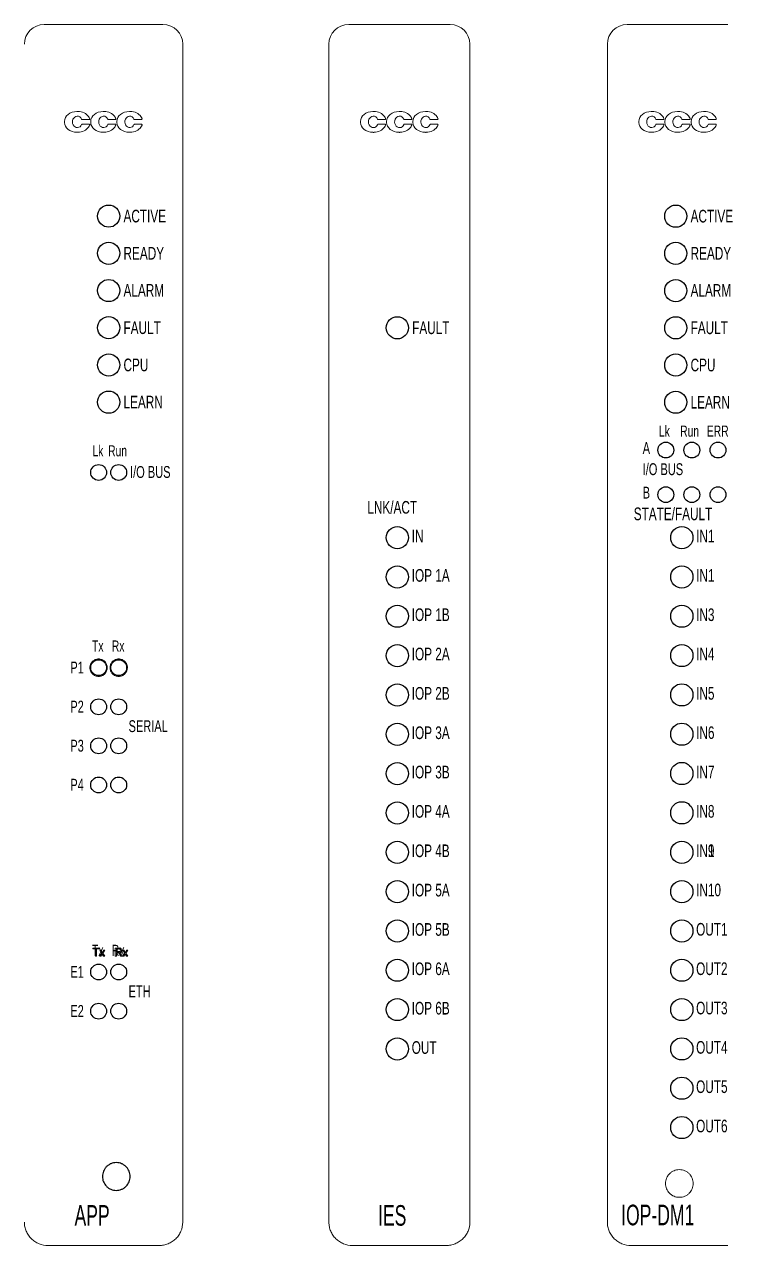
# Paper-space layout 'Layout1' of a CAD drawing. Header units: millimetres. Extents: x 94 to 262, y 20 to 183.
# Drawn here: x 176.6 to 262.1, y 22 to 169.5 of the extents above; entities that cross this region are included whole.
import ezdxf

# ---------------------------------------------------------------- set-up
doc = ezdxf.new("R2010")
doc.units = ezdxf.units.MM
doc.layers.add('SLD-0', color=179, linetype='Continuous')
doc.styles.add('SLDTEXTSTYLE0', font='TXT', dxfattribs={"width": 0.695402})
doc.styles.add('SLDTEXTSTYLE1', font='TXT', dxfattribs={"width": 0.638186})

psp = doc.layouts.get("Layout1")

# ---------------------------------------------------------------- linework, layer by layer
at = {"layer": 'SLD-0', "lineweight": 15}
for p, q in [((178.95, 169.46), (193.31, 169.46)), ((215.75, 169.46), (228, 169.46)), ((249.4, 169.46), (261.59, 169.46)), ((195.7, 167.07), (195.7, 150.91)), ((213.36, 150.91), (213.36, 167.07)), ((230.39, 167.07), (230.39, 150.91)), ((247.01, 150.91), (247.01, 167.07)), ((195.7, 150.91), (195.7, 24.78)), ((213.36, 150.91), (213.36, 24.78)), ((230.39, 150.91), (230.39, 24.78)), ((247.01, 150.91), (247.01, 24.78)), ((185.59, 57.9), (184.82, 57.9)), ((184.82, 57.9), (184.82, 57.79)), ((184.82, 57.79), (185.14, 57.79)), ((185.14, 57.79), (185.14, 56.92)), ((185.28, 56.92), (185.28, 57.79)), ((185.28, 57.79), (185.59, 57.79)), ((185.59, 57.79), (185.59, 57.9)), ((185.81, 57.64), (185.66, 57.64)), ((185.66, 57.64), (185.9, 57.28)), ((185.92, 57.46), (185.81, 57.64)), ((186.15, 57.64), (186.02, 57.46)), ((186.05, 57.28), (186.3, 57.64)), ((186.3, 57.64), (186.15, 57.64)), ((187.97, 57.9), (187.55, 57.9)), ((187.55, 57.9), (187.55, 56.92)), ((187.68, 57.79), (187.98, 57.79)), ((187.68, 57.47), (187.68, 57.79)), ((188.59, 57.64), (188.44, 57.64)), ((188.44, 57.64), (188.68, 57.28)), ((188.71, 57.46), (188.59, 57.64)), ((188.93, 57.64), (188.8, 57.46)), ((188.83, 57.28), (189.08, 57.64)), ((189.08, 57.64), (188.93, 57.64)), ((185.14, 56.92), (185.28, 56.92)), ((185.9, 57.28), (185.64, 56.92)), ((185.64, 56.92), (185.79, 56.92)), ((185.79, 56.92), (185.97, 57.17)), ((185.97, 57.17), (185.99, 57.13)), ((185.99, 57.13), (186.13, 56.92)), ((186.29, 56.92), (186.05, 57.28)), ((186.13, 56.92), (186.29, 56.92)), ((187.55, 56.92), (187.68, 56.92)), ((187.95, 57.47), (187.68, 57.47)), ((187.68, 56.92), (187.68, 57.36)), ((187.68, 57.36), (187.83, 57.36)), ((188.1, 57.13), (188.22, 56.92)), ((188.38, 56.92), (188.22, 57.19)), ((188.22, 56.92), (188.38, 56.92)), ((188.68, 57.28), (188.43, 56.92)), ((188.43, 56.92), (188.58, 56.92)), ((188.58, 56.92), (188.75, 57.17)), ((188.75, 57.17), (188.78, 57.13)), ((188.78, 57.13), (188.92, 56.92)), ((189.07, 56.92), (188.83, 57.28)), ((188.92, 56.92), (189.07, 56.92)), ((179.43, 21.96), (192.83, 21.96)), ((216.23, 21.96), (227.52, 21.96)), ((249.88, 21.96), (261.17, 21.96))]:
    psp.add_line(p, q, dxfattribs=at)
at = {"layer": 'SLD-0', "lineweight": 0}
for p, q in [((183.01, 158.95), (182.92, 158.95)), ((183.53, 157.99), (184.42, 157.99)), ((186.18, 158.95), (186.09, 158.95)), ((186.69, 157.99), (187.58, 157.99)), ((189.34, 158.95), (189.25, 158.95)), ((189.85, 157.99), (190.75, 157.99)), ((218.78, 158.95), (218.69, 158.95)), ((219.29, 157.98), (220.19, 157.98)), ((221.94, 158.95), (221.85, 158.95)), ((222.46, 157.98), (223.35, 157.98)), ((225.11, 158.95), (225.02, 158.95)), ((225.62, 157.98), (226.51, 157.98)), ((252.41, 158.95), (252.32, 158.95)), ((252.92, 157.99), (253.82, 157.99)), ((255.57, 158.95), (255.48, 158.95)), ((256.09, 157.99), (256.98, 157.99)), ((258.74, 158.95), (258.65, 158.95)), ((259.25, 157.99), (260.15, 157.99)), ((181.41, 157.76), (181.41, 157.63)), ((182.92, 156.44), (183.01, 156.44)), ((184.42, 157.41), (183.53, 157.41)), ((184.57, 157.76), (184.57, 157.63)), ((186.09, 156.44), (186.18, 156.44)), ((187.58, 157.41), (186.69, 157.41)), ((187.73, 157.76), (187.73, 157.63)), ((189.25, 156.44), (189.34, 156.44)), ((190.74, 157.41), (189.85, 157.41)), ((217.17, 157.75), (217.17, 157.63)), ((218.69, 156.43), (218.78, 156.43)), ((220.18, 157.4), (219.29, 157.4)), ((220.34, 157.75), (220.34, 157.63)), ((221.85, 156.43), (221.94, 156.43)), ((223.35, 157.4), (222.46, 157.4)), ((223.5, 157.75), (223.5, 157.63)), ((225.02, 156.43), (225.11, 156.43)), ((226.51, 157.4), (225.62, 157.4)), ((250.8, 157.76), (250.8, 157.63)), ((252.32, 156.44), (252.41, 156.44)), ((253.81, 157.41), (252.92, 157.41)), ((253.97, 157.76), (253.97, 157.63)), ((255.48, 156.44), (255.57, 156.44)), ((256.98, 157.41), (256.09, 157.41)), ((257.13, 157.76), (257.13, 157.63)), ((258.65, 156.44), (258.74, 156.44)), ((260.14, 157.41), (259.25, 157.41)), ((179.43, 21.96), (179.43, 22.02)), ((192.83, 22.02), (192.83, 21.96))]:
    psp.add_line(p, q, dxfattribs=at)
at = {"layer": 'SLD-0'}
for centre, radius in [((186.75, 146.31), 1.34), ((255.28, 146.3), 1.34), ((186.75, 141.82), 1.34), ((255.28, 141.81), 1.34), ((186.75, 137.32), 1.34), ((255.28, 137.31), 1.34), ((186.75, 132.83), 1.34), ((221.63, 132.82), 1.34), ((255.28, 132.82), 1.34), ((186.75, 128.33), 1.34), ((255.28, 128.32), 1.34), ((186.75, 123.84), 1.34), ((255.28, 123.83), 1.34), ((254.07, 118.05), 0.956), ((257.22, 118.05), 0.956), ((260.38, 118.05), 0.956), ((185.53, 115.35), 0.956), ((187.96, 115.35), 0.956), ((254.07, 112.66), 0.956), ((257.22, 112.66), 0.956), ((260.38, 112.66), 0.956), ((221.63, 107.48), 1.34), ((256.01, 107.48), 1.34), ((221.63, 102.73), 1.34), ((256.01, 102.73), 1.34), ((221.63, 97.98), 1.34), ((256.01, 97.98), 1.34), ((221.63, 93.22), 1.34), ((256.01, 93.23), 1.34), ((185.53, 91.77), 0.956), ((187.96, 91.77), 0.956), ((221.63, 88.47), 1.34), ((256.01, 88.48), 1.34), ((185.53, 87.04), 0.956), ((187.96, 87.04), 0.956), ((221.63, 83.72), 1.34), ((256.01, 83.73), 1.34), ((185.53, 82.32), 0.956), ((187.96, 82.32), 0.956), ((221.63, 78.97), 1.34), ((256.01, 78.98), 1.34), ((185.53, 77.6), 0.956), ((187.96, 77.6), 0.956), ((221.63, 74.22), 1.34), ((256.01, 74.23), 1.34), ((221.63, 69.47), 1.34), ((256.01, 69.47), 1.34), ((221.63, 64.72), 1.34), ((256.01, 64.72), 1.34), ((221.63, 59.97), 1.34), ((256.01, 59.97), 1.34), ((221.63, 55.22), 1.34), ((256.01, 55.22), 1.34), ((185.53, 55.01), 0.956), ((187.96, 55.01), 0.956), ((221.63, 50.47), 1.34), ((256.01, 50.47), 1.34), ((185.53, 50.28), 0.956), ((187.96, 50.28), 0.956), ((221.63, 45.71), 1.34), ((256.01, 45.72), 1.34), ((256.01, 40.97), 1.34), ((256.01, 36.22), 1.34)]:
    psp.add_circle(centre, radius, dxfattribs=at)
at = {"layer": 'SLD-0', "lineweight": 15}
for centre, start, end in [((178.95, 167.07), 90, 180), ((193.31, 167.07), 0, 90), ((215.75, 167.07), 90, 180), ((228, 167.07), 0, 90), ((249.4, 167.07), 90, 180)]:
    psp.add_arc(centre, 2.39, start, end, dxfattribs=at)
at = {"layer": 'SLD-0', "lineweight": 0}
for centre, radius, start, end in [((183.53, 158.05), 0.0626, 199.489, 270), ((183.41, 157.7), 1.11, 20.8265, 35.2962), ((184.42, 158.02), 0.0336, 277.3015, 343.4211), ((184.28, 158.04), 0.176, 348.973, 16.5097), ((186.69, 158.05), 0.0626, 199.489, 270), ((186.57, 157.7), 1.11, 20.8265, 35.2962), ((187.58, 158.02), 0.0336, 277.3016, 343.4212), ((187.44, 158.04), 0.176, 348.973, 16.5097), ((189.85, 158.05), 0.0626, 199.489, 270), ((189.74, 157.7), 1.11, 20.8265, 35.2962), ((190.74, 158.02), 0.0336, 277.3016, 343.4212), ((190.6, 158.04), 0.176, 348.973, 16.5097), ((219.29, 158.05), 0.0626, 199.489, 270), ((219.18, 157.7), 1.11, 20.8265, 35.2962), ((220.18, 158.02), 0.0336, 277.3015, 343.4211), ((220.04, 158.04), 0.176, 348.973, 16.5097), ((222.46, 158.05), 0.0626, 199.489, 270), ((222.34, 157.7), 1.11, 20.8265, 35.2962), ((223.35, 158.02), 0.0336, 277.3016, 343.4212), ((223.21, 158.04), 0.176, 348.973, 16.5097), ((225.62, 158.05), 0.0626, 199.489, 270), ((225.5, 157.7), 1.11, 20.8265, 35.2962), ((226.51, 158.02), 0.0336, 277.3016, 343.4212), ((226.37, 158.04), 0.176, 348.973, 16.5097), ((252.92, 158.05), 0.0626, 199.489, 269.9999), ((252.81, 157.7), 1.11, 20.8265, 35.2962), ((253.81, 158.02), 0.0336, 277.3019, 343.4212), ((253.67, 158.04), 0.176, 348.973, 16.5097), ((256.09, 158.05), 0.0626, 199.489, 270), ((255.97, 157.7), 1.11, 20.8265, 35.2962), ((256.98, 158.02), 0.0336, 277.3019, 343.4212), ((256.84, 158.04), 0.176, 348.973, 16.5097), ((259.25, 158.05), 0.0626, 199.489, 270), ((259.14, 157.7), 1.11, 20.8265, 35.2962), ((260.14, 158.02), 0.0336, 277.3019, 343.4212), ((260, 158.04), 0.176, 348.973, 16.5097), ((183.53, 157.34), 0.0626, 90, 160.511), ((183.42, 157.68), 1.1, 324.7288, 338.7481), ((184.42, 157.37), 0.0336, 9.7934, 90), ((184.28, 157.35), 0.176, 338.7481, 9.7934), ((186.69, 157.34), 0.0626, 90, 160.511), ((186.58, 157.68), 1.1, 324.7288, 338.7481), ((187.58, 157.37), 0.0336, 9.7934, 90), ((187.44, 157.35), 0.176, 338.7481, 9.7934), ((189.85, 157.34), 0.0626, 90, 160.511), ((189.75, 157.68), 1.1, 324.7288, 338.7481), ((190.74, 157.37), 0.0336, 9.7934, 90), ((190.6, 157.35), 0.176, 338.7481, 9.7934), ((219.29, 157.34), 0.0626, 90, 160.511), ((219.19, 157.68), 1.1, 324.7288, 338.7481), ((220.18, 157.37), 0.0336, 9.7934, 90), ((220.04, 157.34), 0.176, 338.7481, 9.7934), ((222.46, 157.34), 0.0626, 90, 160.511), ((222.35, 157.68), 1.1, 324.7288, 338.7481), ((223.35, 157.37), 0.0336, 9.7934, 90), ((223.21, 157.34), 0.176, 338.7481, 9.7934), ((225.62, 157.34), 0.0626, 90, 160.511), ((225.51, 157.68), 1.1, 324.7288, 338.7481), ((226.51, 157.37), 0.0336, 9.7934, 90), ((226.37, 157.34), 0.176, 338.7481, 9.7934), ((252.92, 157.34), 0.0626, 90, 160.511), ((252.82, 157.68), 1.1, 324.7288, 338.7481), ((253.81, 157.37), 0.0336, 9.7934, 90), ((253.67, 157.35), 0.176, 338.7481, 9.7934), ((256.09, 157.34), 0.0626, 90, 160.511), ((255.98, 157.68), 1.1, 324.7288, 338.7481), ((256.98, 157.37), 0.0336, 9.7934, 90), ((256.84, 157.35), 0.176, 338.7481, 9.7934), ((259.25, 157.34), 0.0626, 90, 160.511), ((259.14, 157.68), 1.1, 324.7288, 338.7481), ((260.14, 157.37), 0.0336, 9.7934, 90), ((260, 157.35), 0.176, 338.7481, 9.7934)]:
    psp.add_arc(centre, radius, start, end, dxfattribs=at)
for centre, major_axis, ratio, start_param, end_param in [((182.98, 157.71), (-1.57, 0.12), 0.786632, 4.812033, 6.34497), ((182.96, 157.69), (-0.003, 0.686), 0.865801, 0.039433, 3.186981), ((182.91, 157.69), (0.27, 0.652), 0.818438, 5.545635, 6.707278), ((182.89, 157.71), (1.57, 0.23), 0.778144, 0.342748, 1.381332), ((186.15, 157.71), (-1.57, 0.12), 0.786632, 4.812033, 6.34497), ((186.13, 157.69), (-0.003, 0.686), 0.865801, 0.039433, 3.186981), ((186.07, 157.69), (0.27, 0.652), 0.818438, 5.545635, 6.707278), ((186.06, 157.71), (1.57, 0.23), 0.778144, 0.342748, 1.381332), ((189.31, 157.71), (-1.57, 0.12), 0.786632, 4.812033, 6.34497), ((189.29, 157.69), (-0.003, 0.686), 0.865801, 0.039433, 3.186981), ((189.24, 157.69), (0.27, 0.652), 0.818438, 5.545635, 6.707278), ((189.22, 157.71), (1.57, 0.23), 0.778144, 0.342748, 1.381332), ((218.75, 157.71), (-1.57, 0.12), 0.786632, 4.812033, 6.34497), ((218.73, 157.69), (-0.003, 0.686), 0.865801, 0.039433, 3.186981), ((218.67, 157.69), (0.27, 0.652), 0.818438, 5.545635, 6.707278), ((218.66, 157.71), (1.57, 0.23), 0.778144, 0.342748, 1.381332), ((221.91, 157.71), (-1.57, 0.12), 0.786632, 4.812033, 6.34497), ((221.89, 157.69), (-0.003, 0.686), 0.865801, 0.039433, 3.186981), ((221.84, 157.69), (0.27, 0.652), 0.818438, 5.545635, 6.707278), ((221.83, 157.71), (1.57, 0.23), 0.778144, 0.342748, 1.381332), ((225.08, 157.71), (-1.57, 0.12), 0.786632, 4.812033, 6.34497), ((225.06, 157.69), (-0.003, 0.686), 0.865801, 0.039433, 3.186981), ((225, 157.69), (0.27, 0.652), 0.818438, 5.545635, 6.707278), ((224.99, 157.71), (1.57, 0.23), 0.778144, 0.342748, 1.381332), ((252.38, 157.71), (-1.57, 0.12), 0.786632, 4.812033, 6.34497), ((252.36, 157.69), (-0.003, 0.686), 0.865801, 0.039433, 3.186981), ((252.31, 157.69), (0.27, 0.652), 0.818438, 5.545635, 6.707278), ((252.29, 157.71), (1.57, 0.23), 0.778144, 0.342748, 1.381332), ((255.54, 157.71), (-1.57, 0.12), 0.786632, 4.812033, 6.34497), ((255.52, 157.69), (-0.003, 0.686), 0.865801, 0.039433, 3.186981), ((255.47, 157.69), (0.27, 0.652), 0.818438, 5.545635, 6.707278), ((255.46, 157.71), (1.57, 0.23), 0.778144, 0.342748, 1.381332), ((258.71, 157.71), (-1.57, 0.12), 0.786632, 4.812033, 6.34497), ((258.69, 157.69), (-0.003, 0.686), 0.865801, 0.039433, 3.186981), ((258.63, 157.69), (0.27, 0.652), 0.818438, 5.545635, 6.707278), ((258.62, 157.71), (1.57, 0.23), 0.778144, 0.342748, 1.381332), ((182.98, 157.68), (1.57, 0.12), 0.786632, 3.079808, 4.612745), ((182.91, 157.7), (-0.27, 0.652), 0.818438, 2.813563, 3.879143), ((182.89, 157.68), (-1.57, 0.23), 0.778144, 1.760261, 2.798844), ((186.15, 157.68), (1.57, 0.12), 0.786632, 3.079808, 4.612745), ((186.07, 157.7), (-0.27, 0.652), 0.818438, 2.813563, 3.879143), ((186.06, 157.68), (-1.57, 0.23), 0.778144, 1.760261, 2.798844), ((189.31, 157.68), (1.57, 0.12), 0.786632, 3.079808, 4.612745), ((189.24, 157.7), (-0.27, 0.652), 0.818438, 2.813563, 3.879143), ((189.22, 157.68), (-1.57, 0.23), 0.778144, 1.760261, 2.798844), ((218.75, 157.68), (1.57, 0.12), 0.786632, 3.079808, 4.612745), ((218.67, 157.69), (-0.27, 0.652), 0.818438, 2.813563, 3.879143), ((218.66, 157.68), (-1.57, 0.23), 0.778144, 1.760261, 2.798844), ((221.91, 157.68), (1.57, 0.12), 0.786632, 3.079808, 4.612745), ((221.84, 157.69), (-0.27, 0.652), 0.818438, 2.813563, 3.879143), ((221.83, 157.68), (-1.57, 0.23), 0.778144, 1.760261, 2.798844), ((225.08, 157.68), (1.57, 0.12), 0.786632, 3.079808, 4.612745), ((225, 157.69), (-0.27, 0.652), 0.818438, 2.813563, 3.879143), ((224.99, 157.68), (-1.57, 0.23), 0.778144, 1.760261, 2.798844), ((252.38, 157.68), (1.57, 0.12), 0.786632, 3.079808, 4.612745), ((252.31, 157.7), (-0.27, 0.652), 0.818438, 2.813563, 3.879143), ((252.29, 157.68), (-1.57, 0.23), 0.778144, 1.760261, 2.798844), ((255.54, 157.68), (1.57, 0.12), 0.786632, 3.079808, 4.612745), ((255.47, 157.7), (-0.27, 0.652), 0.818438, 2.813563, 3.879143), ((255.46, 157.68), (-1.57, 0.23), 0.778144, 1.760261, 2.798844), ((258.71, 157.68), (1.57, 0.12), 0.786632, 3.079808, 4.612745), ((258.63, 157.7), (-0.27, 0.652), 0.818438, 2.813563, 3.879143), ((258.62, 157.68), (-1.57, 0.23), 0.778144, 1.760261, 2.798844)]:
    psp.add_ellipse(centre, major_axis=major_axis, ratio=ratio, start_param=start_param, end_param=end_param, dxfattribs=at)
at = {"layer": 'SLD-0', "lineweight": 15}
for points, knots in [([(186.58, 91.77), (186.58, 91.9), (186.55, 92.04), (186.45, 92.29), (186.37, 92.41), (186.18, 92.61), (186.06, 92.68), (185.8, 92.79), (185.67, 92.82), (185.39, 92.82), (185.25, 92.79), (185, 92.68), (184.88, 92.61), (184.69, 92.41), (184.61, 92.29), (184.5, 92.04), (184.48, 91.9), (184.48, 91.77)], [0, 0, 0, 0, 0.0625, 0.0625, 0.125, 0.125, 0.1875, 0.1875, 0.25, 0.25, 0.3125, 0.3125, 0.375, 0.375, 0.4375, 0.4375, 0.5, 0.5, 0.5, 0.5]), ([(184.48, 91.77), (184.48, 91.63), (184.5, 91.49), (184.61, 91.24), (184.69, 91.12), (184.88, 90.93), (185, 90.85), (185.25, 90.74), (185.39, 90.71), (185.67, 90.71), (185.8, 90.74), (186.06, 90.85), (186.17, 90.92), (186.47, 91.22), (186.58, 91.49), (186.58, 91.77)], [0.5, 0.5, 0.5, 0.5, 0.5625, 0.5625, 0.625, 0.625, 0.6875, 0.6875, 0.75, 0.75, 0.8125, 0.8125, 0.875, 0.875, 1, 1, 1, 1]), ([(189.01, 91.77), (189.01, 91.9), (188.98, 92.04), (188.88, 92.29), (188.8, 92.41), (188.6, 92.61), (188.49, 92.68), (188.23, 92.79), (188.1, 92.82), (187.82, 92.82), (187.68, 92.79), (187.43, 92.68), (187.31, 92.61), (187.11, 92.41), (187.04, 92.29), (186.93, 92.04), (186.91, 91.9), (186.91, 91.77)], [0, 0, 0, 0, 0.0625, 0.0625, 0.125, 0.125, 0.1875, 0.1875, 0.25, 0.25, 0.3125, 0.3125, 0.375, 0.375, 0.4375, 0.4375, 0.5, 0.5, 0.5, 0.5]), ([(186.91, 91.77), (186.91, 91.63), (186.93, 91.49), (187.04, 91.24), (187.12, 91.12), (187.31, 90.93), (187.43, 90.85), (187.68, 90.74), (187.82, 90.71), (188.09, 90.71), (188.23, 90.74), (188.49, 90.85), (188.6, 90.92), (188.9, 91.22), (189.01, 91.49), (189.01, 91.77)], [0.5, 0.5, 0.5, 0.5, 0.5625, 0.5625, 0.625, 0.625, 0.6875, 0.6875, 0.75, 0.75, 0.8125, 0.8125, 0.875, 0.875, 1, 1, 1, 1]), ([(188.16, 57.63), (188.16, 57.58), (188.14, 57.53), (188.05, 57.47), (188, 57.47), (187.95, 57.47)], [0, 0, 0, 0, 0.5, 0.5, 1, 1, 1, 1]), ([(188.3, 57.64), (188.3, 57.68), (188.29, 57.72), (188.26, 57.79), (188.24, 57.83), (188.17, 57.87), (188.13, 57.89), (188.05, 57.9), (188.01, 57.9), (187.97, 57.9)], [0, 0, 0, 0, 0.25, 0.25, 0.5, 0.5, 0.75, 0.75, 1, 1, 1, 1]), ([(187.98, 57.79), (188.02, 57.79), (188.07, 57.78), (188.13, 57.74), (188.14, 57.72), (188.16, 57.68), (188.16, 57.66), (188.16, 57.63)], [0, 0, 0, 0, 0.5, 0.5, 0.75, 0.75, 1, 1, 1, 1]), ([(188.04, 57.37), (188.07, 57.38), (188.11, 57.38), (188.17, 57.41), (188.2, 57.43), (188.25, 57.47), (188.27, 57.5), (188.3, 57.57), (188.3, 57.6), (188.3, 57.64)], [0, 0, 0, 0, 0.25, 0.25, 0.5, 0.5, 0.75, 0.75, 1, 1, 1, 1]), ([(185.97, 57.39), (185.96, 57.4), (185.96, 57.41), (185.95, 57.43), (185.94, 57.43), (185.94, 57.44), (185.94, 57.44), (185.93, 57.45), (185.93, 57.46), (185.92, 57.46)], [0, 0, 0, 0, 0.00004696315, 0.00004696315, 0.00004696315, 0.00007044309, 0.00007044309, 0.00007044309, 0.0000939246, 0.0000939246, 0.0000939246, 0.0000939246]), ([(186.02, 57.46), (186.01, 57.45), (186, 57.43), (186, 57.42), (185.99, 57.42), (185.99, 57.41), (185.98, 57.41), (185.98, 57.4), (185.98, 57.39), (185.97, 57.39)], [0, 0, 0, 0, 0.00004415181, 0.00004415181, 0.00004415181, 0.00006622774, 0.00006622774, 0.00006622774, 0.00008830367, 0.00008830367, 0.00008830367, 0.00008830367]), ([(187.83, 57.36), (187.83, 57.36), (187.84, 57.36), (187.84, 57.36), (187.85, 57.36), (187.85, 57.36), (187.86, 57.36), (187.87, 57.36), (187.88, 57.36), (187.89, 57.36)], [0, 0, 0, 0, 0.00001794003, 0.00001794003, 0.00001794003, 0.0000358872, 0.0000358872, 0.0000358872, 0.00007169522, 0.00007169522, 0.00007169522, 0.00007169522]), ([(187.89, 57.36), (187.92, 57.35), (187.94, 57.34), (187.98, 57.3), (188, 57.28), (188.05, 57.22), (188.07, 57.17), (188.1, 57.13)], [0, 0, 0, 0, 0.25, 0.25, 0.5, 0.5, 1, 1, 1, 1]), ([(188.12, 57.32), (188.11, 57.33), (188.11, 57.33), (188.1, 57.34), (188.09, 57.34), (188.09, 57.35), (188.08, 57.35), (188.07, 57.35), (188.07, 57.36), (188.06, 57.36), (188.05, 57.37), (188.05, 57.37), (188.04, 57.37)], [0, 0, 0, 0, 0.00002376247, 0.00002376247, 0.00002376247, 0.00004755403, 0.00004755403, 0.00004755403, 0.00007130208, 0.00007130208, 0.00007130208, 0.00009509324, 0.00009509324, 0.00009509324, 0.00009509324]), ([(188.22, 57.19), (188.21, 57.21), (188.19, 57.24), (188.17, 57.26), (188.17, 57.27), (188.16, 57.28), (188.15, 57.29), (188.14, 57.3), (188.13, 57.31), (188.12, 57.32)], [0, 0, 0, 0, 0.0000884716, 0.0000884716, 0.0000884716, 0.0001332782, 0.0001332782, 0.0001332782, 0.0001783972, 0.0001783972, 0.0001783972, 0.0001783972]), ([(188.76, 57.39), (188.75, 57.4), (188.74, 57.41), (188.73, 57.43), (188.73, 57.43), (188.72, 57.44), (188.72, 57.44), (188.71, 57.45), (188.71, 57.46), (188.71, 57.46)], [0, 0, 0, 0, 0.00004696315, 0.00004696315, 0.00004696315, 0.00007044309, 0.00007044309, 0.00007044309, 0.0000939246, 0.0000939246, 0.0000939246, 0.0000939246]), ([(188.8, 57.46), (188.8, 57.45), (188.79, 57.43), (188.78, 57.42), (188.78, 57.42), (188.77, 57.41), (188.77, 57.41), (188.76, 57.4), (188.76, 57.39), (188.76, 57.39)], [0, 0, 0, 0, 0.00004415181, 0.00004415181, 0.00004415181, 0.00006622774, 0.00006622774, 0.00006622774, 0.00008830367, 0.00008830367, 0.00008830367, 0.00008830367]), ([(257.39, 29.46), (257.39, 29.57), (257.37, 29.68), (257.33, 29.89), (257.3, 30), (257.22, 30.2), (257.17, 30.3), (257.05, 30.48), (256.98, 30.56), (256.82, 30.72), (256.74, 30.79), (256.56, 30.91), (256.46, 30.96), (256.15, 31.09), (255.93, 31.14), (255.6, 31.14), (255.49, 31.12), (255.27, 31.08), (255.17, 31.05), (254.97, 30.96), (254.87, 30.91), (254.69, 30.79), (254.6, 30.72), (254.45, 30.56), (254.38, 30.48), (254.26, 30.3), (254.21, 30.2), (254.12, 30), (254.09, 29.89), (254.05, 29.68), (254.04, 29.57), (254.04, 29.46)], [0, 0, 0, 0, 0.03125, 0.03125, 0.0625, 0.0625, 0.09375, 0.09375, 0.125, 0.125, 0.15625, 0.15625, 0.1875, 0.1875, 0.25, 0.25, 0.28125, 0.28125, 0.3125, 0.3125, 0.34375, 0.34375, 0.375, 0.375, 0.40625, 0.40625, 0.4375, 0.4375, 0.46875, 0.46875, 0.5, 0.5, 0.5, 0.5]), ([(254.04, 29.46), (254.04, 29.25), (254.08, 29.03), (254.25, 28.63), (254.37, 28.44), (254.6, 28.21), (254.68, 28.14), (254.87, 28.01), (254.96, 27.96), (255.17, 27.88), (255.27, 27.84), (255.49, 27.8), (255.6, 27.79), (255.93, 27.79), (256.15, 27.83), (256.46, 27.96), (256.55, 28.01), (256.74, 28.13), (256.82, 28.2), (257.05, 28.44), (257.18, 28.62), (257.34, 29.02), (257.39, 29.24), (257.39, 29.46)], [0.5, 0.5, 0.5, 0.5, 0.5625, 0.5625, 0.625, 0.625, 0.65625, 0.65625, 0.6875, 0.6875, 0.71875, 0.71875, 0.75, 0.75, 0.8125, 0.8125, 0.84375, 0.84375, 0.875, 0.875, 0.9375, 0.9375, 1, 1, 1, 1]), ([(176.56, 24.78), (176.56, 24.6), (176.58, 24.41), (176.65, 24.05), (176.71, 23.87), (176.85, 23.53), (176.94, 23.37), (177.15, 23.06), (177.27, 22.92), (177.53, 22.66), (177.68, 22.54), (177.99, 22.34), (178.16, 22.25), (178.68, 22.04), (179.05, 21.96), (179.43, 21.96)], [0, 0, 0, 0, 0.125, 0.125, 0.25, 0.25, 0.375, 0.375, 0.5, 0.5, 0.625, 0.625, 0.75, 0.75, 1, 1, 1, 1]), ([(192.83, 21.96), (193.02, 21.96), (193.21, 21.98), (193.57, 22.05), (193.75, 22.11), (194.1, 22.25), (194.27, 22.33), (194.58, 22.54), (194.72, 22.66), (194.99, 22.92), (195.11, 23.06), (195.32, 23.37), (195.41, 23.53), (195.62, 24.04), (195.7, 24.41), (195.7, 24.78)], [0, 0, 0, 0, 0.125, 0.125, 0.25, 0.25, 0.375, 0.375, 0.5, 0.5, 0.625, 0.625, 0.75, 0.75, 1, 1, 1, 1]), ([(213.36, 24.78), (213.36, 24.6), (213.38, 24.41), (213.45, 24.05), (213.51, 23.87), (213.65, 23.53), (213.74, 23.37), (213.95, 23.06), (214.07, 22.92), (214.33, 22.66), (214.48, 22.54), (214.79, 22.34), (214.96, 22.25), (215.47, 22.04), (215.85, 21.96), (216.23, 21.96)], [0, 0, 0, 0, 0.125, 0.125, 0.25, 0.25, 0.375, 0.375, 0.5, 0.5, 0.625, 0.625, 0.75, 0.75, 1, 1, 1, 1]), ([(227.52, 21.96), (227.71, 21.96), (227.9, 21.98), (228.27, 22.05), (228.45, 22.11), (228.8, 22.25), (228.96, 22.33), (229.27, 22.54), (229.42, 22.66), (229.68, 22.92), (229.8, 23.06), (230.01, 23.37), (230.1, 23.53), (230.32, 24.04), (230.39, 24.41), (230.39, 24.78)], [0, 0, 0, 0, 0.125, 0.125, 0.25, 0.25, 0.375, 0.375, 0.5, 0.5, 0.625, 0.625, 0.75, 0.75, 1, 1, 1, 1]), ([(247.01, 24.78), (247.01, 24.6), (247.03, 24.41), (247.1, 24.05), (247.16, 23.87), (247.3, 23.53), (247.39, 23.37), (247.6, 23.06), (247.72, 22.92), (247.98, 22.66), (248.13, 22.54), (248.44, 22.34), (248.61, 22.25), (249.12, 22.04), (249.5, 21.96), (249.88, 21.96)], [0, 0, 0, 0, 0.125, 0.125, 0.25, 0.25, 0.375, 0.375, 0.5, 0.5, 0.625, 0.625, 0.75, 0.75, 1, 1, 1, 1])]:
    psp.add_open_spline(points, degree=3, knots=knots, dxfattribs=at)
at = {"layer": 'SLD-0', "linetype": 'Continuous'}
for points, knots in [([(189.34, 30.3), (189.34, 30.41), (189.33, 30.52), (189.29, 30.73), (189.25, 30.84), (189.17, 31.04), (189.12, 31.14), (189, 31.32), (188.93, 31.4), (188.78, 31.56), (188.69, 31.63), (188.51, 31.75), (188.41, 31.81), (188.11, 31.93), (187.89, 31.98), (187.56, 31.98), (187.44, 31.97), (187.23, 31.92), (187.12, 31.89), (186.92, 31.81), (186.82, 31.75), (186.64, 31.63), (186.56, 31.56), (186.4, 31.4), (186.33, 31.32), (186.21, 31.14), (186.16, 31.04), (186.08, 30.84), (186.04, 30.74), (186, 30.52), (185.99, 30.41), (185.99, 30.3)], [0, 0, 0, 0, 0.03125, 0.03125, 0.0625, 0.0625, 0.09375, 0.09375, 0.125, 0.125, 0.15625, 0.15625, 0.1875, 0.1875, 0.25, 0.25, 0.28125, 0.28125, 0.3125, 0.3125, 0.34375, 0.34375, 0.375, 0.375, 0.40625, 0.40625, 0.4375, 0.4375, 0.46875, 0.46875, 0.5, 0.5, 0.5, 0.5]), ([(185.99, 30.3), (185.99, 30.09), (186.03, 29.87), (186.2, 29.47), (186.32, 29.28), (186.55, 29.05), (186.64, 28.98), (186.82, 28.85), (186.92, 28.8), (187.12, 28.72), (187.23, 28.68), (187.44, 28.64), (187.55, 28.63), (187.89, 28.63), (188.1, 28.67), (188.41, 28.8), (188.51, 28.85), (188.69, 28.98), (188.78, 29.05), (189.01, 29.28), (189.13, 29.47), (189.3, 29.87), (189.34, 30.08), (189.34, 30.3)], [0.5, 0.5, 0.5, 0.5, 0.5625, 0.5625, 0.625, 0.625, 0.65625, 0.65625, 0.6875, 0.6875, 0.71875, 0.71875, 0.75, 0.75, 0.8125, 0.8125, 0.84375, 0.84375, 0.875, 0.875, 0.9375, 0.9375, 1, 1, 1, 1])]:
    psp.add_open_spline(points, degree=3, knots=knots, dxfattribs=at)
at = {"layer": 'SLD-0', "lineweight": 15}
psp.add_open_spline([(261.17, 21.96), (261.31, 21.96), (261.46, 21.97), (261.59, 21.99)], degree=3, dxfattribs=at)

# ---------------------------------------------------------------- texts
at = {"layer": 'SLD-0', "attachment_point": 1}
for s, insert, char_height, style in [('ACTIVE', (188.54, 147.08), 1.53, 'SLDTEXTSTYLE0'), ('ACTIVE', (257.07, 147.07), 1.53, 'SLDTEXTSTYLE0'), ('READY', (188.54, 142.59), 1.53, 'SLDTEXTSTYLE0'), ('READY', (257.07, 142.58), 1.53, 'SLDTEXTSTYLE0'), ('ALARM', (188.54, 138.11), 1.53, 'SLDTEXTSTYLE0'), ('ALARM', (257.07, 138.1), 1.53, 'SLDTEXTSTYLE0'), ('FAULT', (188.54, 133.6), 1.53, 'SLDTEXTSTYLE0'), ('FAULT', (223.42, 133.59), 1.53, 'SLDTEXTSTYLE0'), ('FAULT', (257.07, 133.59), 1.53, 'SLDTEXTSTYLE0'), ('CPU', (188.54, 129.1), 1.53, 'SLDTEXTSTYLE0'), ('CPU', (257.07, 129.09), 1.53, 'SLDTEXTSTYLE0'), ('LEARN', (188.54, 124.61), 1.53, 'SLDTEXTSTYLE0'), ('LEARN', (257.07, 124.6), 1.53, 'SLDTEXTSTYLE0'), ('Lk', (253.25, 121.01), 1.339, 'SLDTEXTSTYLE0'), ('Run', (255.81, 121.01), 1.339, 'SLDTEXTSTYLE0'), ('ERR', (259.04, 121.01), 1.339, 'SLDTEXTSTYLE0'), ('Lk', (184.79, 118.63), 1.339, 'SLDTEXTSTYLE0'), ('Run', (186.68, 118.63), 1.339, 'SLDTEXTSTYLE0'), ('A', (251.28, 119.01), 1.43, 'SLDTEXTSTYLE0'), ('I/O BUS', (251.28, 116.46), 1.434, 'SLDTEXTSTYLE0'), ('I/O BUS', (189.33, 116.12), 1.434, 'SLDTEXTSTYLE0'), ('B', (251.28, 113.62), 1.43, 'SLDTEXTSTYLE0'), ('LNK/ACT', (218.01, 111.9), 1.53, 'SLDTEXTSTYLE0'), ('STATE/FAULT', (250.2, 111.11), 1.5301, 'SLDTEXTSTYLE0'), ('IN', (223.37, 108.43), 1.53, 'SLDTEXTSTYLE0'), ('IN1', (257.74, 108.43), 1.53, 'SLDTEXTSTYLE0'), ('IOP 1A', (223.37, 103.68), 1.53, 'SLDTEXTSTYLE0'), ('IN1', (257.74, 103.68), 1.53, 'SLDTEXTSTYLE0'), ('IOP 1B', (223.37, 98.93), 1.53, 'SLDTEXTSTYLE0'), ('IN3', (257.74, 98.93), 1.53, 'SLDTEXTSTYLE0'), ('Tx', (184.74, 95.05), 1.339, 'SLDTEXTSTYLE0'), ('Rx', (187.13, 95.05), 1.339, 'SLDTEXTSTYLE0'), ('IOP 2A', (223.37, 94.18), 1.53, 'SLDTEXTSTYLE0'), ('IN4', (257.74, 94.18), 1.53, 'SLDTEXTSTYLE0'), ('P1', (182.11, 92.5), 1.434, 'SLDTEXTSTYLE0'), ('IOP 2B', (223.37, 89.43), 1.53, 'SLDTEXTSTYLE0'), ('IN5', (257.74, 89.43), 1.53, 'SLDTEXTSTYLE0'), ('P2', (182.11, 87.78), 1.434, 'SLDTEXTSTYLE0'), ('SERIAL', (189.15, 85.42), 1.434, 'SLDTEXTSTYLE0'), ('IOP 3A', (223.37, 84.67), 1.53, 'SLDTEXTSTYLE0'), ('IN6', (257.74, 84.68), 1.53, 'SLDTEXTSTYLE0'), ('P3', (182.11, 83.06), 1.434, 'SLDTEXTSTYLE0'), ('IOP 3B', (223.37, 79.92), 1.53, 'SLDTEXTSTYLE0'), ('IN7', (257.74, 79.93), 1.53, 'SLDTEXTSTYLE0'), ('P4', (182.11, 78.34), 1.434, 'SLDTEXTSTYLE0'), ('IOP 4A', (223.37, 75.17), 1.53, 'SLDTEXTSTYLE0'), ('IN8', (257.74, 75.18), 1.53, 'SLDTEXTSTYLE0'), ('IOP 4B', (223.37, 70.41), 1.53, 'SLDTEXTSTYLE0'), ('IN9', (257.74, 70.43), 1.53, 'SLDTEXTSTYLE0'), ('IN1', (257.74, 70.43), 1.53, 'SLDTEXTSTYLE0'), ('IOP 5A', (223.37, 65.66), 1.53, 'SLDTEXTSTYLE0'), ('IN10', (257.74, 65.68), 1.53, 'SLDTEXTSTYLE0'), ('IOP 5B', (223.37, 60.91), 1.53, 'SLDTEXTSTYLE0'), ('OUT1', (257.74, 60.93), 1.53, 'SLDTEXTSTYLE0'), ('Tx', (184.74, 58.29), 1.339, 'SLDTEXTSTYLE0'), ('Rx', (187.13, 58.29), 1.339, 'SLDTEXTSTYLE0'), ('IOP 6A', (223.37, 56.16), 1.53, 'SLDTEXTSTYLE0'), ('OUT2', (257.74, 56.17), 1.53, 'SLDTEXTSTYLE0'), ('E1', (182.11, 55.74), 1.434, 'SLDTEXTSTYLE0'), ('ETH', (189.15, 53.38), 1.434, 'SLDTEXTSTYLE0'), ('E2', (182.11, 51.02), 1.434, 'SLDTEXTSTYLE0'), ('IOP 6B', (223.37, 51.4), 1.53, 'SLDTEXTSTYLE0'), ('OUT3', (257.74, 51.42), 1.53, 'SLDTEXTSTYLE0'), ('OUT', (223.37, 46.65), 1.53, 'SLDTEXTSTYLE0'), ('OUT4', (257.74, 46.67), 1.53, 'SLDTEXTSTYLE0'), ('OUT5', (257.74, 41.92), 1.53, 'SLDTEXTSTYLE0'), ('OUT6', (257.74, 37.17), 1.53, 'SLDTEXTSTYLE0'), ('APP', (182.62, 26.85), 2.486, 'SLDTEXTSTYLE1'), ('IES', (219.3, 26.85), 2.486, 'SLDTEXTSTYLE1'), ('IOP-DM1', (248.68, 26.9), 2.486, 'SLDTEXTSTYLE1')]:
    psp.add_mtext(s, dxfattribs=dict(at, insert=insert, char_height=char_height, style=style))

doc.saveas('drawing.dxf')
